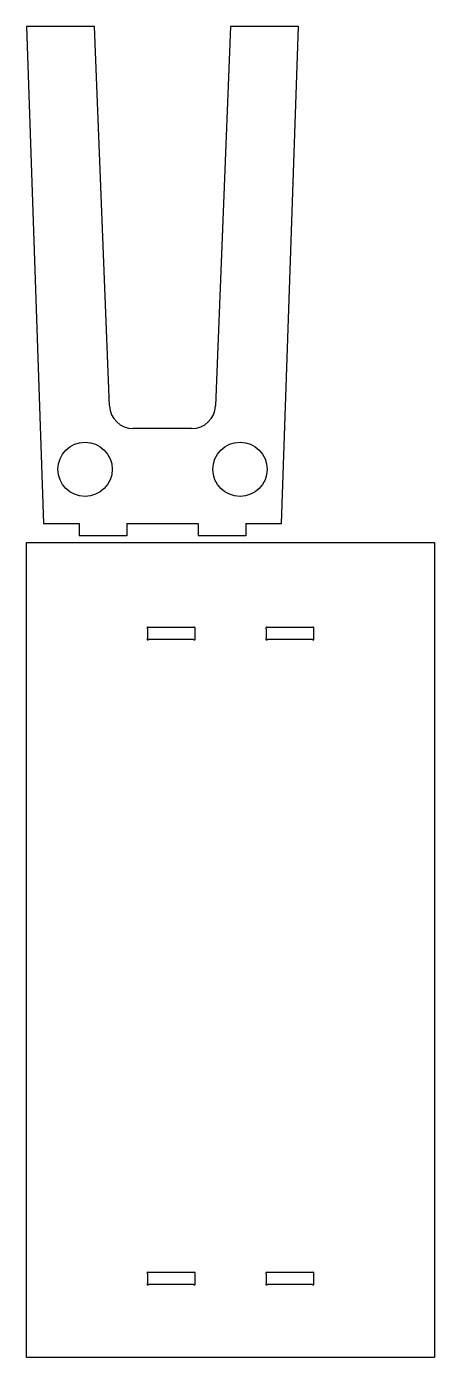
# Model space of a CAD drawing. Extents: x 0 to 600, y 0 to 1960.
import ezdxf

# ---------------------------------------------------------------- set-up
doc = ezdxf.new("R2010")
doc.units = 0
doc.layers.get('0').update_dxf_attribs({"linetype": 'continuous'})

# ---------------------------------------------------------------- blocks, each defined once
blk = doc.blocks.new('SHAPE2DVIEW')
at = {"color": 0}
for p, q in [((0, 1200), (600, 1200)), ((0, 0), (0, 1200)), ((600, 1200), (600, 0)), ((177.7, 1073.2), (177.7, 1058.8)), ((245.7, 1074.8), (179.3, 1074.8)), ((247.3, 1073.2), (247.3, 1058.8)), ((352.7, 1073.2), (352.7, 1058.8)), ((420.7, 1074.8), (354.3, 1074.8)), ((422.3, 1073.2), (422.3, 1058.8)), ((245.7, 1057.2), (179.3, 1057.2)), ((420.7, 1057.2), (354.3, 1057.2)), ((177.7, 123.2), (177.7, 108.8)), ((245.7, 124.8), (179.3, 124.8)), ((247.3, 123.2), (247.3, 108.8)), ((352.7, 123.2), (352.7, 108.8)), ((420.7, 124.8), (354.3, 124.8)), ((422.3, 123.2), (422.3, 108.8)), ((245.7, 107.2), (179.3, 107.2)), ((420.7, 107.2), (354.3, 107.2)), ((600, 0), (0, 0))]:
    blk.add_line(p, q, dxfattribs=at)
for centre, start, end in [((178.3, 1074.2), 30, -120), ((178.3, 1057.8), 120, -90), ((246.7, 1074.2), -60, 150), ((246.7, 1057.8), -90, 60), ((353.3, 1074.2), 30, -120), ((353.3, 1057.8), 120, -90), ((421.7, 1074.2), -60, 150), ((421.7, 1057.8), -90, 60), ((178.3, 1057.8), -90, -30), ((246.7, 1057.8), -150, -90), ((353.3, 1057.8), -90, -30), ((421.7, 1057.8), -150, -90), ((178.3, 124.2), 30, -120), ((246.7, 124.2), -60, 150), ((353.3, 124.2), 30, -120), ((421.7, 124.2), -60, 150), ((178.3, 107.8), 120, -90), ((178.3, 107.8), -90, -30), ((246.7, 107.8), -150, -90), ((246.7, 107.8), -90, 60), ((353.3, 107.8), 120, -90), ((353.3, 107.8), -90, -30), ((421.7, 107.8), -150, -90), ((421.7, 107.8), -90, 60)]:
    blk.add_arc(centre, 1.17, start, end, dxfattribs=at)
blk = doc.blocks.new('SHAPE2DVIEW001')
at = {"color": 0}
for p, q in [((100, 1960), (0, 1960)), ((0, 1960), (25, 1228)), ((121.9, 1401.6), (100, 1960)), ((300, 1960), (278.1, 1401.6)), ((400, 1960), (300, 1960)), ((375, 1228), (400, 1960)), ((243.1, 1368), (156.9, 1368)), ((25, 1228), (77.5, 1228)), ((25, 1228), (77.5, 1228)), ((77.5, 1228), (77.5, 1210)), ((147.5, 1228), (252.5, 1228)), ((147.5, 1228), (147.5, 1210)), ((147.5, 1228), (252.5, 1228)), ((252.5, 1228), (252.5, 1210)), ((322.5, 1228), (375, 1228)), ((322.5, 1228), (322.5, 1210)), ((147.5, 1210), (77.5, 1210)), ((322.5, 1210), (252.5, 1210))]:
    blk.add_line(p, q, dxfattribs=at)
for centre in [(86, 1308), (86, 1308), (314, 1308)]:
    blk.add_circle(centre, 40, dxfattribs=at)
for centre, start, end in [((156.9, 1403), -177.752, -90), ((156.9, 1403), -177.752, -90), ((243.1, 1403), -90, -2.248), ((243.1, 1403), -90, -2.248)]:
    blk.add_arc(centre, 35, start, end, dxfattribs=at)

msp = doc.modelspace()

# ---------------------------------------------------------------- block references
at = {"color": 0}
for name in ['SHAPE2DVIEW001', 'SHAPE2DVIEW']:
    msp.add_blockref(name, (0, 0), dxfattribs=at)

doc.saveas('drawing.dxf')
